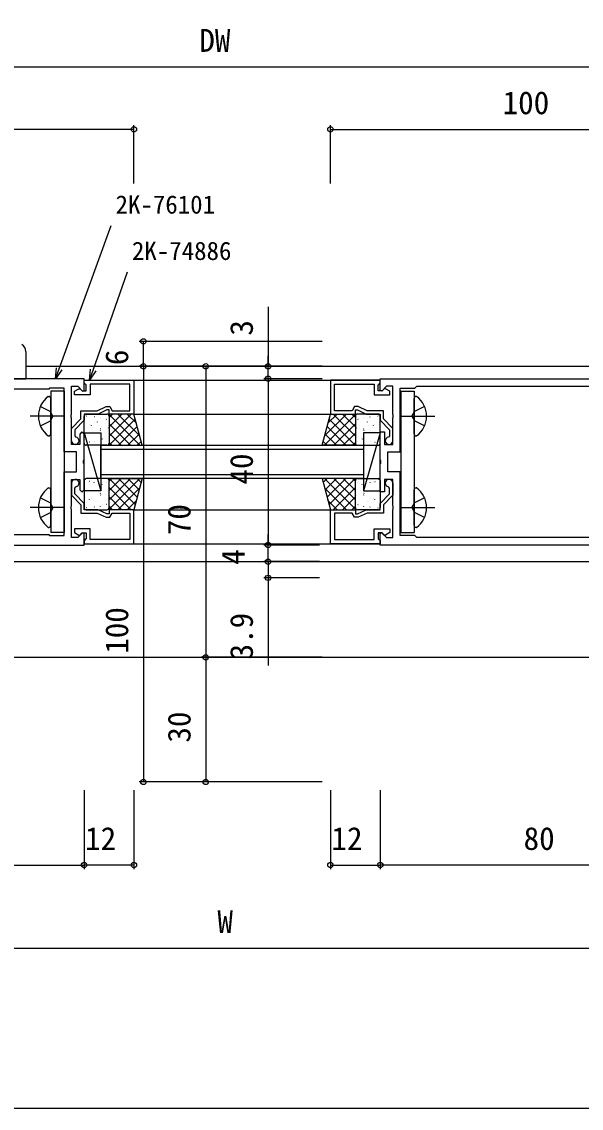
# Model space of a CAD drawing. Units: millimetres, scale not verified. Extents: x -437 to 438, y -344 to 341.
# Drawn here: x 169 to 303.7, y -343.6 to -82.2 of the extents above; entities that cross this region are included whole.
import ezdxf
from ezdxf.enums import TextEntityAlignment as Align

# ---------------------------------------------------------------- set-up
doc = ezdxf.new("R2010")
doc.units = ezdxf.units.MM
doc.header["$LTSCALE"] = 2
for name, color, linetype in [('0-2_YKK_11', 7, 'Continuous'), ('0-3_YKK_12', 2, 'Continuous'), ('0-4_YKK_13', 4, 'Continuous'), ('0-6_YKK_D', 6, 'Continuous'), ('0-7_YKK_ZWAK', 7, 'Continuous')]:
    doc.layers.add(name, color=color, linetype=linetype)
doc.styles.add('ＭＳ ゴシック', font='')
doc.styles.get('ＭＳ ゴシック').set_extended_font_data('MS Gothic')

msp = doc.modelspace()

# ---------------------------------------------------------------- linework, layer by layer
at = {"layer": '0-2_YKK_11'}
for points in [[(184.029, -168.1), (99.714, -168.1), (99.431, -168.301)], [(99.714, -208.1), (184.029, -208.1), (184.029, -205.3), (183.659, -205.146), (182.505, -206.3), (181.029, -206.3), (181.029, -199.558), (180.909, -199.375), (180.909, -198.825), (181.029, -198.642), (181.029, -192.3), (183.029, -192.3), (183.029, -194.8), (183.529, -195.3), (184.029, -194.8), (184.029, -188.558), (183.909, -188.375), (183.909, -187.825), (184.029, -187.642), (184.029, -181.4), (183.529, -180.9), (183.029, -181.4), (183.029, -183.9), (181.029, -183.9), (181.029, -177.558), (180.909, -177.375), (180.909, -176.825), (181.029, -176.642), (181.029, -169.9), (182.505, -169.9), (183.659, -171.054), (184.029, -170.9), (184.029, -168.1)], [(181.029, -183), (181.029, -180.079), (183.229, -177.779), (183.229, -175.8), (187.207, -175.8), (189.352, -174.8), (190.252, -174.8), (190.829, -175.8), (195.029, -175.8), (195.029, -169.4), (185.529, -169.4), (185.529, -172), (181.729, -172), (181.729, -171.1), (182.768, -170.5), (183.079, -170.5), (183.579, -171), (184.529, -171), (184.529, -169.6), (184.329, -169.4), (184.029, -169.1), (184.029, -168.4)], [(184.029, -168.4), (196.029, -168.4), (196.029, -176.6), (190.029, -176.6), (190.029, -175.6), (189.529, -175.6), (187.385, -176.6), (184.029, -176.6), (184.029, -178.1), (181.829, -180.4), (181.829, -181.817), (182.079, -182.113)], [(255.3, -168.4), (243.3, -168.4), (243.3, -176.6), (249.3, -176.6), (249.3, -175.6), (249.8, -175.6), (251.945, -176.6), (255.3, -176.6), (255.3, -178.1), (257.5, -180.4), (257.5, -181.817), (257.25, -182.113)], [(258.3, -183), (258.3, -180.079), (256.1, -177.779), (256.1, -175.8), (252.122, -175.8), (249.977, -174.8), (249.077, -174.8), (248.5, -175.8), (244.3, -175.8), (244.3, -169.4), (253.8, -169.4), (253.8, -172), (257.6, -172), (257.6, -171.1), (256.561, -170.5), (256.25, -170.5), (255.75, -171), (254.8, -171), (254.8, -169.6), (255, -169.4), (255.3, -169.1), (255.3, -168.4)], [(255.3, -168.1), (341.5, -168.1)], [(255.67, -205.146), (256.824, -206.3), (258.3, -206.3), (258.3, -199.558), (258.42, -199.375), (258.42, -198.825), (258.3, -198.642), (258.3, -192.3), (256.3, -192.3), (256.3, -195.3), (255.3, -195.3), (255.3, -188.558), (255.42, -188.375), (255.42, -187.825), (255.3, -187.642), (255.3, -180.9), (256.3, -180.9), (256.3, -183.9), (258.3, -183.9), (258.3, -177.558), (258.42, -177.375), (258.42, -176.825), (258.3, -176.642), (258.3, -169.9), (256.824, -169.9), (255.67, -171.054), (255.3, -170.9), (255.3, -168.1)], [(181.029, -193.2), (181.029, -196.121), (183.229, -198.421), (183.229, -200.4), (187.207, -200.4), (189.352, -201.4), (190.252, -201.4), (190.829, -200.4), (195.029, -200.4), (195.029, -206.8), (185.529, -206.8), (185.529, -204.2), (181.729, -204.2), (181.729, -205.1), (182.768, -205.7), (183.079, -205.7), (183.579, -205.2), (184.529, -205.2), (184.529, -206.6), (184.329, -206.8), (184.029, -207.1), (184.029, -207.8)], [(258.3, -193.2), (258.3, -196.121), (256.1, -198.421), (256.1, -200.4), (252.122, -200.4), (249.977, -201.4), (249.077, -201.4), (248.5, -200.4), (244.3, -200.4), (244.3, -206.8), (253.8, -206.8), (253.8, -204.2), (257.6, -204.2), (257.6, -205.1), (256.561, -205.7), (256.25, -205.7), (255.75, -205.2), (254.8, -205.2), (254.8, -206.6), (255, -206.8), (255.3, -207.1), (255.3, -207.8)], [(184.029, -207.8), (196.029, -207.8), (196.029, -199.6), (190.029, -199.6), (190.029, -200.6), (189.529, -200.6), (187.385, -199.6), (184.029, -199.6), (184.029, -198.1), (181.829, -195.8), (181.829, -194.383), (182.079, -194.087)], [(255.3, -207.8), (243.3, -207.8), (243.3, -199.6), (249.3, -199.6), (249.3, -200.6), (249.8, -200.6), (251.945, -199.6), (255.3, -199.6), (255.3, -198.1), (257.5, -195.8), (257.5, -194.383), (257.25, -194.087)], [(341, -208.1), (255.3, -208.1), (255.3, -205.3), (255.67, -205.146)]]:
    msp.add_lwpolyline(points, dxfattribs=at)
for points in [[(337, -206.3), (264.1, -206.3), (263.6, -205.8), (260.1, -205.8), (260.1, -190.5), (257.1, -190.5), (257.1, -185.7), (260.1, -185.7), (260.1, -170.4), (263.6, -170.4), (264.1, -169.9), (337, -169.9)], [(175.529, -170.6), (103.37, -170.6), (103.37, -184.9), (103.57, -185.1), (103.57, -191.1), (103.37, -191.3), (103.37, -205.6), (175.529, -205.6), (175.729, -205.8), (179.229, -205.8), (179.229, -190.5), (182.229, -190.5), (182.229, -185.7), (179.229, -185.7), (179.229, -170.4), (175.729, -170.4)]]:
    msp.add_lwpolyline(points, close=True, dxfattribs=at)
for centre, start, end in [((181.929, -183), 180, 80.40594), ((257.4, -183), 99.59406, 0), ((181.929, -193.2), 279.59406, 180), ((257.4, -193.2), 360, 260.40594)]:
    msp.add_arc(centre, 0.9, start, end, dxfattribs=at)
at = {"layer": '0-3_YKK_12'}
for p, q in [((170.029, -165.1), (341.37, -165.1)), ((184.029, -168.4), (255.3, -168.4)), ((196.029, -176.6), (243.3, -176.6)), ((251.3, -185.1), (188.029, -185.1)), ((188.029, -191.1), (251.3, -191.1)), ((196.029, -199.6), (243.3, -199.6)), ((184.029, -207.8), (255.3, -207.8)), ((83.029, -212.1), (357.3, -212.1)), ((72.029, -235.104), (368.3, -235.104))]:
    msp.add_line(p, q, dxfattribs=at)
msp.add_lwpolyline([(188.029, -184.1), (251.3, -184.1), (251.3, -192.1), (188.029, -192.1)], close=True, dxfattribs=at)
at = {"layer": '0-4_YKK_13'}
for p, q in [((170.029, -161.575), (170.029, -168.1)), ((175.429, -172.348), (175.529, -172.348)), ((179.229, -171.098), (176.029, -171.098)), ((176.029, -171.098), (176.029, -205.098)), ((179.229, -171.098), (179.229, -205.098)), ((260.23, -171.098), (263.43, -171.098)), ((260.23, -171.098), (260.23, -205.098)), ((263.43, -171.098), (263.43, -205.098)), ((264.03, -172.348), (263.93, -172.348)), ((173.517, -174.748), (175.934, -175.953)), ((176.029, -181.348), (176.029, -172.848)), ((263.43, -181.348), (263.43, -172.848)), ((265.942, -174.748), (263.525, -175.953)), ((179.229, -177.098), (171.029, -177.098)), ((176.543, -177.098), (175.934, -175.953)), ((176.543, -177.098), (175.934, -178.243)), ((184.029, -183.6), (184.029, -177.1)), ((184.529, -176.6), (189.529, -176.6)), ((184.593, -177.044), (184.569, -177.088)), ((186.537, -177.236), (186.449, -177.283)), ((187.952, -177.408), (187.944, -177.415)), ((195.363, -176.6), (190.029, -181.934)), ((193.118, -176.6), (190.029, -179.689)), ((190.873, -176.6), (190.029, -177.444)), ((197.431, -184.1), (190.029, -176.698)), ((190.029, -177.1), (190.029, -183.6)), ((197.43, -181.854), (192.176, -176.6)), ((196.614, -178.793), (194.421, -176.6)), ((241.898, -184.1), (249.3, -176.698)), ((241.899, -181.854), (247.153, -176.6)), ((242.715, -178.793), (244.908, -176.6)), ((243.966, -176.6), (249.3, -181.934)), ((246.211, -176.6), (249.3, -179.689)), ((248.456, -176.6), (249.3, -177.444)), ((249.3, -177.1), (249.3, -183.6)), ((254.8, -176.6), (249.8, -176.6)), ((251.377, -177.408), (251.385, -177.415)), ((252.792, -177.236), (252.88, -177.283)), ((254.736, -177.044), (254.76, -177.088)), ((255.3, -183.6), (255.3, -177.1)), ((260.23, -177.098), (268.43, -177.098)), ((262.916, -177.098), (263.525, -175.953)), ((262.916, -177.098), (263.525, -178.243)), ((173.517, -179.448), (175.934, -178.243)), ((185.327, -179.069), (185.303, -179.113)), ((185.747, -179.383), (185.739, -179.389)), ((187.217, -178.478), (187.193, -178.522)), ((188.062, -180.126), (187.974, -180.172)), ((189.408, -177.835), (189.384, -177.878)), ((189.841, -179.911), (189.817, -179.955)), ((189.934, -179.227), (189.927, -179.234)), ((195.186, -184.1), (190.029, -178.943)), ((196.362, -177.847), (190.108, -184.1)), ((196.834, -179.619), (192.354, -184.1)), ((242.495, -179.619), (246.976, -184.1)), ((242.967, -177.847), (249.221, -184.1)), ((244.143, -184.1), (249.3, -178.943)), ((249.395, -179.227), (249.402, -179.234)), ((249.488, -179.911), (249.512, -179.955)), ((249.921, -177.835), (249.945, -177.878)), ((251.267, -180.126), (251.355, -180.172)), ((252.112, -178.478), (252.136, -178.522)), ((253.582, -179.383), (253.59, -179.389)), ((254.002, -179.069), (254.026, -179.113)), ((265.942, -179.448), (263.525, -178.243)), ((175.429, -181.848), (175.529, -181.848)), ((184.029, -181.1), (188.029, -195.1)), ((185.759, -181.145), (185.735, -181.189)), ((187.767, -181.169), (187.759, -181.175)), ((187.951, -180.502), (187.927, -180.546)), ((188.383, -182.579), (188.359, -182.623)), ((192.941, -184.1), (190.029, -181.188)), ((197.307, -181.392), (194.599, -184.1)), ((242.022, -181.392), (244.73, -184.1)), ((246.388, -184.1), (249.3, -181.188)), ((250.946, -182.579), (250.97, -182.623)), ((255.3, -181.1), (251.3, -195.1)), ((251.378, -180.502), (251.402, -180.546)), ((251.562, -181.169), (251.57, -181.175)), ((253.57, -181.145), (253.594, -181.189)), ((264.03, -181.848), (263.93, -181.848)), ((184.302, -183.813), (184.278, -183.857)), ((189.529, -184.1), (184.529, -184.1)), ((185.301, -183.377), (185.294, -183.384)), ((186.493, -183.17), (186.469, -183.214)), ((189.489, -183.222), (189.481, -183.228)), ((190.696, -184.1), (190.029, -183.433)), ((197.779, -183.164), (196.844, -184.1)), ((241.55, -183.164), (242.485, -184.1)), ((248.633, -184.1), (249.3, -183.433)), ((249.8, -184.1), (254.8, -184.1)), ((249.84, -183.222), (249.848, -183.228)), ((252.836, -183.17), (252.86, -183.214)), ((254.028, -183.377), (254.035, -183.384)), ((255.027, -183.813), (255.051, -183.857)), ((184.029, -192.6), (184.029, -199.1)), ((184.302, -192.387), (184.278, -192.343)), ((189.529, -192.1), (184.529, -192.1)), ((185.301, -192.823), (185.294, -192.816)), ((186.493, -193.03), (186.469, -192.986)), ((189.489, -192.978), (189.481, -192.972)), ((197.431, -192.1), (190.029, -199.502)), ((195.186, -192.1), (190.029, -197.257)), ((192.941, -192.1), (190.029, -195.012)), ((190.696, -192.1), (190.029, -192.767)), ((190.029, -199.1), (190.029, -192.6)), ((196.362, -198.353), (190.108, -192.1)), ((196.834, -196.581), (192.354, -192.1)), ((197.307, -194.808), (194.599, -192.1)), ((197.779, -193.036), (196.844, -192.1)), ((241.55, -193.036), (242.485, -192.1)), ((241.898, -192.1), (249.3, -199.502)), ((242.022, -194.808), (244.73, -192.1)), ((242.495, -196.581), (246.976, -192.1)), ((242.967, -198.353), (249.221, -192.1)), ((244.143, -192.1), (249.3, -197.257)), ((246.388, -192.1), (249.3, -195.012)), ((248.633, -192.1), (249.3, -192.767)), ((249.3, -199.1), (249.3, -192.6)), ((249.8, -192.1), (254.8, -192.1)), ((249.84, -192.978), (249.848, -192.972)), ((252.836, -193.03), (252.86, -192.986)), ((254.028, -192.823), (254.035, -192.816)), ((255.027, -192.387), (255.051, -192.343)), ((255.3, -192.6), (255.3, -199.1)), ((175.429, -194.348), (175.529, -194.348)), ((176.029, -203.348), (176.029, -194.848)), ((185.759, -195.055), (185.735, -195.011)), ((187.767, -195.031), (187.759, -195.025)), ((187.951, -195.698), (187.927, -195.654)), ((188.062, -196.074), (187.974, -196.028)), ((188.383, -193.621), (188.359, -193.577)), ((195.363, -199.6), (190.029, -194.266)), ((197.43, -194.346), (192.176, -199.6)), ((241.899, -194.346), (247.153, -199.6)), ((243.966, -199.6), (249.3, -194.266)), ((250.946, -193.621), (250.97, -193.577)), ((251.267, -196.074), (251.355, -196.028)), ((251.378, -195.698), (251.402, -195.654)), ((251.562, -195.031), (251.57, -195.025)), ((253.57, -195.055), (253.594, -195.011)), ((263.43, -203.348), (263.43, -194.848)), ((264.03, -194.348), (263.93, -194.348)), ((173.517, -196.748), (175.934, -197.953)), ((176.543, -199.098), (175.934, -197.953)), ((185.327, -197.131), (185.303, -197.087)), ((185.747, -196.817), (185.739, -196.811)), ((187.217, -197.722), (187.193, -197.678)), ((189.408, -198.365), (189.384, -198.322)), ((189.841, -196.289), (189.817, -196.245)), ((189.934, -196.973), (189.927, -196.966)), ((193.118, -199.6), (190.029, -196.511)), ((196.614, -197.407), (194.421, -199.6)), ((242.715, -197.407), (244.908, -199.6)), ((246.211, -199.6), (249.3, -196.511)), ((249.395, -196.973), (249.402, -196.966)), ((249.488, -196.289), (249.512, -196.245)), ((249.921, -198.365), (249.945, -198.322)), ((252.112, -197.722), (252.136, -197.678)), ((253.582, -196.817), (253.59, -196.811)), ((254.002, -197.131), (254.026, -197.087)), ((262.916, -199.098), (263.525, -197.953)), ((265.942, -196.748), (263.525, -197.953)), ((179.229, -199.098), (171.029, -199.098)), ((173.517, -201.448), (175.934, -200.243)), ((176.543, -199.098), (175.934, -200.243)), ((184.529, -199.6), (189.529, -199.6)), ((184.593, -199.156), (184.569, -199.112)), ((186.537, -198.964), (186.449, -198.917)), ((187.952, -198.792), (187.944, -198.785)), ((190.873, -199.6), (190.029, -198.756)), ((248.456, -199.6), (249.3, -198.756)), ((254.8, -199.6), (249.8, -199.6)), ((251.377, -198.792), (251.385, -198.785)), ((252.792, -198.964), (252.88, -198.917)), ((254.736, -199.156), (254.76, -199.112)), ((260.23, -199.098), (268.43, -199.098)), ((262.916, -199.098), (263.525, -200.243)), ((265.942, -201.448), (263.525, -200.243)), ((175.429, -203.848), (175.529, -203.848)), ((264.03, -203.848), (263.93, -203.848)), ((179.229, -205.098), (176.029, -205.098)), ((260.23, -205.098), (263.43, -205.098))]:
    msp.add_line(p, q, dxfattribs=at)
msp.add_lwpolyline([(105.029, -163.1), (105.029, -168.1), (170.029, -168.1)], dxfattribs=at)
for points in [[(198.029, -184.1), (196.029, -176.6), (190.029, -176.6), (190.029, -184.1)], [(241.3, -184.1), (243.3, -176.6), (249.3, -176.6), (249.3, -184.1)], [(184.029, -181.1), (188.029, -181.1), (188.029, -195.1), (184.029, -195.1)], [(255.3, -181.1), (251.3, -181.1), (251.3, -195.1), (255.3, -195.1)], [(198.029, -192.1), (196.029, -199.6), (190.029, -199.6), (190.029, -192.1)], [(241.3, -192.1), (243.3, -199.6), (249.3, -199.6), (249.3, -192.1)]]:
    msp.add_lwpolyline(points, close=True, dxfattribs=at)
for centre, radius, start, end in [((168.029, -161.575), 2, 0.00002, 59.99999), ((178.929, -177.098), 5.9, 126.38156, 233.61844), ((175.529, -172.848), 0.5, 0, 90), ((263.93, -172.848), 0.5, 90, 180), ((260.53, -177.098), 5.9, 306.38156, 53.61844), ((184.529, -177.1), 0.5, 90, 180), ((189.529, -177.1), 0.5, 0, 90), ((249.8, -177.1), 0.5, 90, 180), ((254.8, -177.1), 0.5, 360, 90), ((175.529, -181.348), 0.5, 270, 0), ((263.93, -181.348), 0.5, 180, 270), ((184.529, -183.6), 0.5, 180, 270), ((189.529, -183.6), 0.5, 270, 0), ((249.8, -183.6), 0.5, 180, 270), ((254.8, -183.6), 0.5, 270, 360), ((184.529, -192.6), 0.5, 90, 180), ((189.529, -192.6), 0.5, 360, 90), ((249.8, -192.6), 0.5, 90, 180), ((254.8, -192.6), 0.5, 0, 90), ((178.929, -199.098), 5.9, 126.38156, 233.61844), ((175.529, -194.848), 0.5, 0, 90), ((263.93, -194.848), 0.5, 90, 180), ((260.53, -199.098), 5.9, 306.38156, 53.61844), ((184.529, -199.1), 0.5, 180, 270), ((189.529, -199.1), 0.5, 270, 360), ((249.8, -199.1), 0.5, 180, 270), ((254.8, -199.1), 0.5, 270, 0), ((175.529, -203.348), 0.5, 270, 0), ((263.93, -203.348), 0.5, 180, 270)]:
    msp.add_arc(centre, radius, start, end, dxfattribs=at)
at = {"layer": '0-6_YKK_D'}
for p, q in [((336.3, -93.1), (103.029, -93.1)), ((196.029, -121.1), (196.029, -107.1)), ((243.3, -121.1), (243.3, -107.1)), ((196.029, -108.1), (96.029, -108.1)), ((243.3, -108.1), (343.3, -108.1)), ((228.3, -150.826), (228.3, -165.1)), ((241.3, -159.1), (197.3, -159.1)), ((198.3, -165.1), (198.3, -159.1)), ((228.3, -165.1), (228.3, -162.55)), ((241.3, -165.1), (197.3, -165.1)), ((241.3, -165.1), (197.3, -165.1)), ((198.3, -165.1), (198.3, -265.1)), ((241.3, -165.1), (212.3, -165.1)), ((213.3, -165.1), (213.3, -235.104)), ((241.3, -165.1), (227.3, -165.1)), ((228.3, -168.1), (228.3, -165.1)), ((228.3, -168.1), (228.3, -165.1)), ((240.679, -168.1), (227.3, -168.1)), ((241.3, -168.1), (227.3, -168.1)), ((228.3, -168.1), (228.3, -208.1)), ((228.3, -168.1), (228.3, -170.65)), ((228.3, -208.1), (228.3, -205.55)), ((240.679, -208.1), (227.3, -208.1)), ((240.679, -208.1), (227.3, -208.1)), ((228.3, -212.1), (228.3, -208.1)), ((228.3, -212.1), (228.3, -209.55)), ((240.679, -212.1), (227.3, -212.1)), ((240.679, -212.1), (227.3, -212.1)), ((228.3, -212.1), (228.3, -216)), ((228.3, -212.1), (228.3, -214.65)), ((240.679, -216), (227.3, -216)), ((228.3, -216), (228.3, -237.074)), ((241.3, -235.104), (212.3, -235.104)), ((241.3, -235.104), (212.3, -235.104)), ((213.3, -235.104), (213.3, -265.1)), ((241.3, -265.1), (197.3, -265.1)), ((241.3, -265.1), (212.3, -265.1)), ((184.029, -267.1), (184.029, -286.1)), ((184.029, -267.1), (184.029, -286.1)), ((196.029, -267.1), (196.029, -286.1)), ((243.3, -267.1), (243.3, -286.1)), ((255.3, -267.1), (255.3, -286.1)), ((255.3, -267.1), (255.3, -286.1)), ((105.029, -285.1), (184.029, -285.1)), ((196.029, -285.1), (184.029, -285.1)), ((243.3, -285.1), (255.3, -285.1)), ((335.3, -285.1), (255.3, -285.1)), ((79.029, -305.1), (361.3, -305.1))]:
    msp.add_line(p, q, dxfattribs=at)
for points in [[(177.152, -168.1), (178.022, -165.703), (190.548, -131.201)], [(185.367, -168.4), (186.209, -165.993), (194.491, -142.346)], [(178.664, -165.936), (177.152, -168.1), (177.38, -165.47)], [(186.854, -166.219), (185.367, -168.4), (185.565, -165.767)]]:
    msp.add_lwpolyline(points, dxfattribs=at)
for centre in [(196.029, -108.1), (243.3, -108.1), (198.3, -159.1), (198.3, -165.1), (198.3, -165.1), (213.3, -165.1), (228.3, -165.1), (228.3, -168.1), (228.3, -168.1), (228.3, -208.1), (228.3, -208.1), (228.3, -212.1), (228.3, -212.1), (228.3, -216), (213.3, -235.104), (213.3, -235.104), (198.3, -265.1), (213.3, -265.1), (184.029, -285.1), (184.029, -285.1), (196.029, -285.1), (243.3, -285.1), (255.3, -285.1), (255.3, -285.1)]:
    msp.add_circle(centre, 0.637, dxfattribs=at)
at = {"layer": '0-7_YKK_ZWAK'}
msp.add_lwpolyline([(-436.7, -343.6), (438.3, -343.6), (438.3, 306.4)], dxfattribs=at)

# ---------------------------------------------------------------- texts
at = {"layer": '0-6_YKK_D', "style": 'ＭＳ ゴシック'}
for s, height, p in [('DW', 5.499, (211.76, -91.1)), ('100', 5.499, (284.735, -106.1)), ('2K-76101', 4.399, (191.605, -129.701)), ('2K-74886', 4.399, (195.548, -140.846)), ('12', 5.499, (184.276, -283.1)), ('12', 5.499, (243.547, -283.1)), ('80', 5.499, (289.782, -283.1)), ('W', 5.499, (216.116, -303.1))]:
    msp.add_text(s, height=height, dxfattribs=at).set_placement(p, align=Align.BOTTOM_LEFT)
for s, p in [('3', (226.3, -157.726)), ('6', (196.3, -164.827)), ('40', (226.3, -193.555)), ('70', (211.3, -205.727)), ('4', (224.3, -212.849)), ('100', (196.3, -234.269)), ('3.9', (226.3, -235.628)), ('30', (211.3, -255.642))]:
    msp.add_text(s, height=5.499, rotation=90, dxfattribs=at).set_placement(p, align=Align.BOTTOM_LEFT)

doc.saveas('drawing.dxf')
